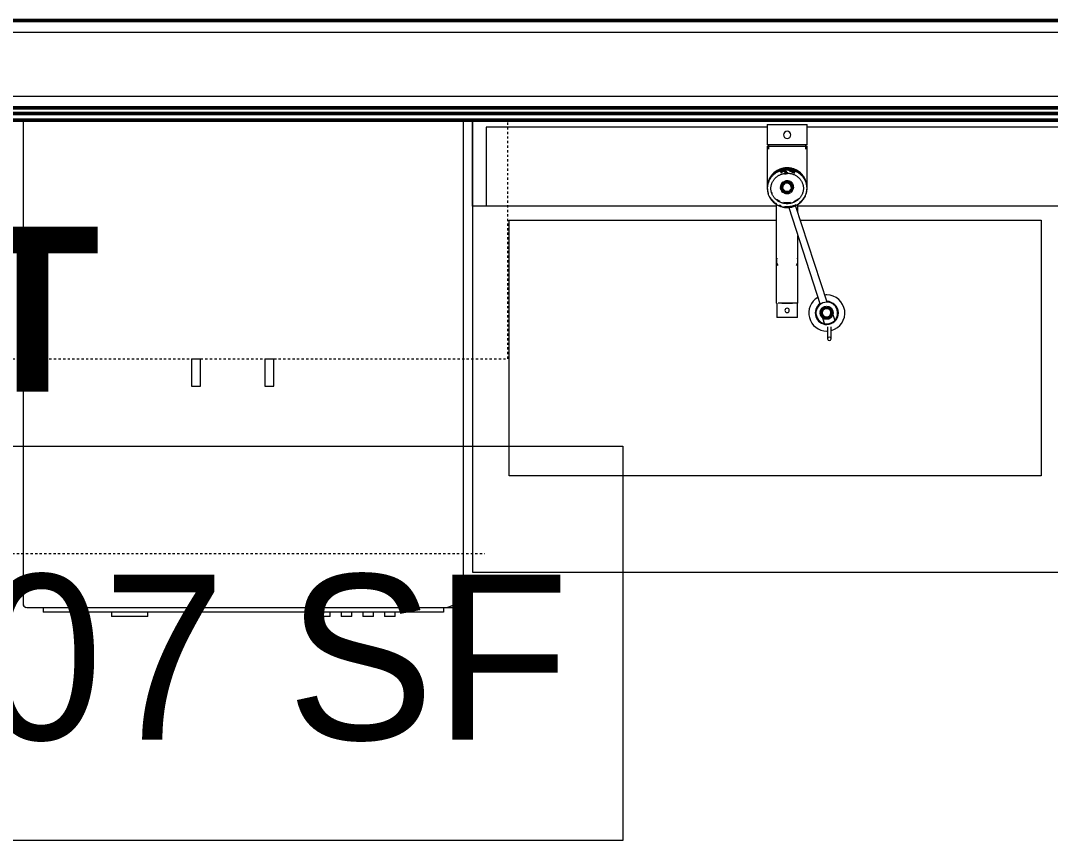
# Model space of a CAD drawing. Header units: inches. Extents: x -4217 to -1814, y 9706 to 12425.
# Drawn here: x -2615.8 to -2559.6, y 11407.3 to 11452 of the extents above; entities that cross this region are included whole.
import ezdxf

# ---------------------------------------------------------------- set-up
doc = ezdxf.new("R2010")
doc.units = ezdxf.units.IN
doc.header["$MEASUREMENT"] = 0
doc.linetypes.add('Dash', pattern=[0.25, 0.125, -0.125])
for name, color, linetype, lineweight in [('A-AREA-IDEN', 2, 'Continuous', 9), ('A-GENM-2', 7, 'Continuous', 9), ('A-GENM-3', 250, 'Continuous', 50), ('A-WALL-3', 250, 'Continuous', 50), ('A-WALL-4', 10, 'Continuous', 13), ('P-SANR-FIXT-2', 7, 'Continuous', 9), ('Q-CASE-3', 7, 'Continuous', 9), ('Q-CASE-4', 7, 'Dash', 9), ('Q-CASE-HDLN-1', 7, 'Dash', 9), ('Q-SPCQ-1', 7, 'Continuous', 9)]:
    doc.layers.add(name, color=color, linetype=linetype, lineweight=lineweight)
doc.styles.add('Century Gothic', font='ufonts.com_century-gothic.ttf', dxfattribs={"height": 9})
doc.styles.add('Century Gothic_B', font='GOTHICB.TTF', dxfattribs={"height": 9})

msp = doc.modelspace()

# ---------------------------------------------------------------- linework, layer by layer
at = {"layer": 'A-AREA-IDEN', "flags": 128}
msp.add_lwpolyline([(-2658.44369, 11428.77733), (-2582.93818, 11428.77733), (-2582.93818, 11407.28127), (-2658.44369, 11407.28127)], close=True, dxfattribs=at)
at = {"layer": 'A-GENM-2'}
for p, q in [((-2575.05641, 11446.31658), (-2575.05641, 11445.21364)), ((-2575.05641, 11446.31658), (-2572.89106, 11446.31658)), ((-2572.89106, 11445.21364), (-2572.89106, 11446.31658)), ((-2572.89106, 11445.21364), (-2575.05641, 11445.21364)), ((-2575.05641, 11445.13548), (-2575.05641, 11442.8717)), ((-2575.05641, 11445.13548), (-2572.89106, 11445.13548)), ((-2574.99736, 11445.21364), (-2574.99736, 11444.97314)), ((-2572.95011, 11444.97314), (-2572.95011, 11445.21364)), ((-2572.89106, 11442.8717), (-2572.89106, 11445.13548)), ((-2573.97374, 11443.7039), (-2573.9381, 11443.70323)), ((-2574.56429, 11441.97184), (-2574.56429, 11436.57249)), ((-2573.88929, 11441.78932), (-2572.17226, 11436.50484)), ((-2571.7985, 11436.62858), (-2573.51169, 11441.90123)), ((-2573.38319, 11441.50573), (-2573.38319, 11441.97184)), ((-2573.38319, 11436.57249), (-2573.38319, 11440.23993)), ((-2574.56429, 11438.8969), (-2574.56429, 11437.97977)), ((-2573.38319, 11437.97977), (-2573.38319, 11438.8969)), ((-2574.54417, 11436.57249), (-2574.56429, 11436.57249)), ((-2574.5446, 11436.57249), (-2574.5446, 11435.78509)), ((-2574.39132, 11436.57249), (-2574.47055, 11436.57249)), ((-2574.26901, 11436.57249), (-2574.37869, 11436.57249)), ((-2574.12658, 11436.57249), (-2574.25971, 11436.57249)), ((-2574.25917, 11436.57249), (-2574.12682, 11436.57249)), ((-2573.82587, 11436.57249), (-2574.1216, 11436.57249)), ((-2574.12149, 11436.57249), (-2573.82599, 11436.57249)), ((-2573.68776, 11436.57249), (-2573.82089, 11436.57249)), ((-2573.82065, 11436.57249), (-2573.6883, 11436.57249)), ((-2573.56878, 11436.57249), (-2573.67846, 11436.57249)), ((-2573.47692, 11436.57249), (-2573.55615, 11436.57249)), ((-2573.38319, 11436.57249), (-2573.4623, 11436.57249)), ((-2573.40287, 11435.78509), (-2573.40287, 11436.57249)), ((-2571.56574, 11436.04096), (-2571.51383, 11436.05735)), ((-2571.51383, 11436.05735), (-2571.38155, 11435.6382)), ((-2573.40287, 11435.78509), (-2574.5446, 11435.78509)), ((-2571.93059, 11435.46109), (-2572.06398, 11435.88372)), ((-2571.77263, 11435.29311), (-2571.77263, 11434.62797)), ((-2571.57578, 11434.62797), (-2571.57578, 11435.29311))]:
    msp.add_line(p, q, dxfattribs=at)
at = {"layer": 'A-GENM-2', "flags": 128}
for points in [[(-2573.97374, 11443.90075), (-2574.01682, 11443.89994), (-2574.05983, 11443.8975), (-2574.10271, 11443.89343), (-2574.14539, 11443.88774), (-2574.1878, 11443.88044), (-2574.22988, 11443.87155), (-2574.27156, 11443.86106), (-2574.31278, 11443.84901), (-2574.35346, 11443.8354), (-2574.39356, 11443.82026), (-2574.43299, 11443.80361), (-2574.47171, 11443.78547), (-2574.50965, 11443.76587), (-2574.54675, 11443.74485), (-2574.58295, 11443.72242), (-2574.61819, 11443.69863), (-2574.65241, 11443.67352), (-2574.68557, 11443.64711), (-2574.7176, 11443.61946), (-2574.74845, 11443.5906), (-2574.77808, 11443.56057), (-2574.80644, 11443.52943), (-2574.83347, 11443.49723), (-2574.85913, 11443.464), (-2574.88338, 11443.42982), (-2574.90618, 11443.39472), (-2574.92749, 11443.35876), (-2574.94727, 11443.32201), (-2574.9655, 11443.28452), (-2574.98213, 11443.24635), (-2574.99714, 11443.20756), (-2575.0105, 11443.16823), (-2575.0222, 11443.1284), (-2575.0322, 11443.08815), (-2575.04049, 11443.04754), (-2575.04707, 11443.00664), (-2575.05191, 11442.96552), (-2575.055, 11442.92424), (-2575.05635, 11442.88287), (-2575.05641, 11442.8717)], [(-2573.97374, 11443.85937), (-2574.01682, 11443.85856), (-2574.05983, 11443.85611), (-2574.10271, 11443.85204), (-2574.14539, 11443.84636), (-2574.1878, 11443.83906), (-2574.22988, 11443.83016), (-2574.27156, 11443.81968), (-2574.31278, 11443.80763), (-2574.35346, 11443.79402), (-2574.39356, 11443.77888), (-2574.43299, 11443.76222), (-2574.47171, 11443.74409), (-2574.50965, 11443.72449), (-2574.54675, 11443.70346), (-2574.58295, 11443.68104), (-2574.61819, 11443.65725), (-2574.65241, 11443.63214), (-2574.68557, 11443.60573), (-2574.7176, 11443.57808), (-2574.74845, 11443.54922), (-2574.77808, 11443.51919), (-2574.80644, 11443.48805), (-2574.83347, 11443.45585), (-2574.85913, 11443.42262), (-2574.88338, 11443.38843), (-2574.90618, 11443.35333), (-2574.92749, 11443.31738), (-2574.94727, 11443.28063), (-2574.9655, 11443.24314), (-2574.98213, 11443.20497), (-2574.99714, 11443.16618), (-2575.0105, 11443.12684), (-2575.0222, 11443.08702), (-2575.0322, 11443.04677), (-2575.04049, 11443.00616), (-2575.04707, 11442.96526), (-2575.05191, 11442.92413), (-2575.055, 11442.88285), (-2575.05635, 11442.84149), (-2575.05641, 11442.83032)], [(-2573.97374, 11443.95438), (-2574.01703, 11443.95351), (-2574.06026, 11443.95091), (-2574.10335, 11443.94659), (-2574.14623, 11443.94055), (-2574.18883, 11443.9328), (-2574.23109, 11443.92334), (-2574.27294, 11443.91221), (-2574.31431, 11443.89941), (-2574.35514, 11443.88497), (-2574.39535, 11443.86891), (-2574.43489, 11443.85125), (-2574.47369, 11443.83203), (-2574.5117, 11443.81127), (-2574.54884, 11443.789), (-2574.58506, 11443.76527), (-2574.62031, 11443.74011), (-2574.65452, 11443.71356), (-2574.68764, 11443.68566), (-2574.71962, 11443.65646), (-2574.7504, 11443.62601), (-2574.77994, 11443.59435), (-2574.8082, 11443.56153), (-2574.83512, 11443.52761), (-2574.86066, 11443.49264), (-2574.88478, 11443.45667), (-2574.90744, 11443.41977), (-2574.92861, 11443.382), (-2574.94825, 11443.3434), (-2574.96634, 11443.30406), (-2574.98283, 11443.26402), (-2574.99772, 11443.22335), (-2575.01096, 11443.18212)], [(-2573.97374, 11443.95438), (-2574.01703, 11443.95351), (-2574.06026, 11443.95091), (-2574.10335, 11443.94659), (-2574.14623, 11443.94055), (-2574.18883, 11443.9328), (-2574.23109, 11443.92334), (-2574.27294, 11443.91221), (-2574.31431, 11443.89941), (-2574.35514, 11443.88497), (-2574.39535, 11443.86891), (-2574.43489, 11443.85125), (-2574.47369, 11443.83203), (-2574.5117, 11443.81127), (-2574.54884, 11443.789), (-2574.58506, 11443.76527)], [(-2573.97374, 11443.95438), (-2574.01703, 11443.95351), (-2574.06026, 11443.95091), (-2574.10335, 11443.94659), (-2574.14623, 11443.94055), (-2574.18883, 11443.9328), (-2574.23109, 11443.92334), (-2574.27294, 11443.91221), (-2574.31431, 11443.89941), (-2574.35514, 11443.88497), (-2574.39535, 11443.86891), (-2574.43489, 11443.85125), (-2574.47369, 11443.83203), (-2574.5117, 11443.81127), (-2574.54884, 11443.789), (-2574.58506, 11443.76527)], [(-2573.97374, 11443.95438), (-2574.01703, 11443.95351), (-2574.06026, 11443.95091), (-2574.10335, 11443.94659), (-2574.14623, 11443.94055), (-2574.18883, 11443.9328), (-2574.23109, 11443.92334), (-2574.27294, 11443.91221), (-2574.31431, 11443.89941), (-2574.35514, 11443.88497), (-2574.39535, 11443.86891), (-2574.43489, 11443.85125), (-2574.47369, 11443.83203), (-2574.5117, 11443.81127), (-2574.54884, 11443.789), (-2574.58506, 11443.76527)], [(-2573.97374, 11443.95438), (-2574.01703, 11443.95351), (-2574.06026, 11443.95091), (-2574.10335, 11443.94659), (-2574.14623, 11443.94055), (-2574.18883, 11443.9328), (-2574.23109, 11443.92334), (-2574.27294, 11443.91221), (-2574.31431, 11443.89941), (-2574.35514, 11443.88497), (-2574.39535, 11443.86891), (-2574.43489, 11443.85125), (-2574.47369, 11443.83203), (-2574.5117, 11443.81127), (-2574.54884, 11443.789), (-2574.58506, 11443.76527)], [(-2573.97374, 11443.95438), (-2574.01703, 11443.95351), (-2574.06026, 11443.95091), (-2574.10335, 11443.94659), (-2574.14623, 11443.94055), (-2574.18883, 11443.9328), (-2574.23109, 11443.92334), (-2574.27294, 11443.91221), (-2574.31431, 11443.89941), (-2574.35514, 11443.88497), (-2574.39535, 11443.86891), (-2574.43489, 11443.85125), (-2574.47369, 11443.83203), (-2574.5117, 11443.81127), (-2574.54884, 11443.789), (-2574.58506, 11443.76527)], [(-2572.9424, 11443.20116), (-2572.9564, 11443.24214), (-2572.97203, 11443.28252), (-2572.98926, 11443.32225), (-2573.00807, 11443.36126), (-2573.02842, 11443.39949), (-2573.05028, 11443.43687), (-2573.07362, 11443.47334), (-2573.0984, 11443.50886), (-2573.12458, 11443.54335), (-2573.15211, 11443.57677), (-2573.18097, 11443.60906), (-2573.21109, 11443.64018), (-2573.24243, 11443.67006), (-2573.27494, 11443.69866), (-2573.30857, 11443.72595), (-2573.34326, 11443.75186), (-2573.37896, 11443.77637), (-2573.41562, 11443.79943), (-2573.45316, 11443.82101), (-2573.49154, 11443.84107), (-2573.53069, 11443.85958), (-2573.57055, 11443.8765), (-2573.61105, 11443.89182), (-2573.65214, 11443.90551), (-2573.69374, 11443.91754), (-2573.73578, 11443.9279), (-2573.77821, 11443.93657), (-2573.82095, 11443.94354), (-2573.86393, 11443.94879), (-2573.90709, 11443.95232), (-2573.95036, 11443.95412), (-2573.97374, 11443.95438)], [(-2573.34326, 11443.75186), (-2573.37896, 11443.77637), (-2573.41562, 11443.79943), (-2573.45316, 11443.82101), (-2573.49154, 11443.84107), (-2573.53069, 11443.85958), (-2573.57055, 11443.8765), (-2573.61105, 11443.89182), (-2573.65214, 11443.90551), (-2573.69374, 11443.91754), (-2573.73578, 11443.9279), (-2573.77821, 11443.93657), (-2573.82095, 11443.94354), (-2573.86393, 11443.94879), (-2573.90709, 11443.95232), (-2573.95036, 11443.95412), (-2573.97374, 11443.95438)], [(-2573.34326, 11443.75186), (-2573.37896, 11443.77637), (-2573.41562, 11443.79943), (-2573.45316, 11443.82101), (-2573.49154, 11443.84107), (-2573.53069, 11443.85958), (-2573.57055, 11443.8765), (-2573.61105, 11443.89182), (-2573.65214, 11443.90551), (-2573.69374, 11443.91754), (-2573.73578, 11443.9279), (-2573.77821, 11443.93657), (-2573.82095, 11443.94354), (-2573.86393, 11443.94879), (-2573.90709, 11443.95232), (-2573.95036, 11443.95412), (-2573.97374, 11443.95438)], [(-2573.34326, 11443.75186), (-2573.37896, 11443.77637), (-2573.41562, 11443.79943), (-2573.45316, 11443.82101), (-2573.49154, 11443.84107), (-2573.53069, 11443.85958), (-2573.57055, 11443.8765), (-2573.61105, 11443.89182), (-2573.65214, 11443.90551), (-2573.69374, 11443.91754), (-2573.73578, 11443.9279), (-2573.77821, 11443.93657), (-2573.82095, 11443.94354), (-2573.86393, 11443.94879), (-2573.90709, 11443.95232), (-2573.95036, 11443.95412), (-2573.97374, 11443.95438)], [(-2573.34326, 11443.75186), (-2573.37896, 11443.77637), (-2573.41562, 11443.79943), (-2573.45316, 11443.82101), (-2573.49154, 11443.84107), (-2573.53069, 11443.85958), (-2573.57055, 11443.8765), (-2573.61105, 11443.89182), (-2573.65214, 11443.90551), (-2573.69374, 11443.91754), (-2573.73578, 11443.9279), (-2573.77821, 11443.93657), (-2573.82095, 11443.94354), (-2573.86393, 11443.94879), (-2573.90709, 11443.95232), (-2573.95036, 11443.95412), (-2573.97374, 11443.95438)], [(-2573.34326, 11443.75186), (-2573.37896, 11443.77637), (-2573.41562, 11443.79943), (-2573.45316, 11443.82101), (-2573.49154, 11443.84107), (-2573.53069, 11443.85958), (-2573.57055, 11443.8765), (-2573.61105, 11443.89182), (-2573.65214, 11443.90551), (-2573.69374, 11443.91754), (-2573.73578, 11443.9279), (-2573.77821, 11443.93657), (-2573.82095, 11443.94354), (-2573.86393, 11443.94879), (-2573.90709, 11443.95232), (-2573.95036, 11443.95412), (-2573.97374, 11443.95438)], [(-2572.89106, 11442.8717), (-2572.89193, 11442.91308), (-2572.89456, 11442.95439), (-2572.89893, 11442.99556), (-2572.90503, 11443.03653), (-2572.91287, 11443.07722), (-2572.92241, 11443.11757), (-2572.93365, 11443.15752), (-2572.94656, 11443.197), (-2572.96113, 11443.23594), (-2572.97733, 11443.27428), (-2572.99513, 11443.31196), (-2573.01449, 11443.34892), (-2573.03539, 11443.38509), (-2573.05779, 11443.42043), (-2573.08166, 11443.45487), (-2573.10694, 11443.48836), (-2573.13361, 11443.52085), (-2573.16161, 11443.55228), (-2573.1909, 11443.58261), (-2573.22143, 11443.61179), (-2573.25315, 11443.63977), (-2573.28601, 11443.66652), (-2573.31995, 11443.69199), (-2573.35492, 11443.71613), (-2573.39086, 11443.73893), (-2573.42772, 11443.76034), (-2573.46544, 11443.78032), (-2573.50396, 11443.79886), (-2573.5432, 11443.81591), (-2573.58313, 11443.83146), (-2573.62366, 11443.84549), (-2573.66474, 11443.85796), (-2573.7063, 11443.86887), (-2573.74828, 11443.8782), (-2573.7906, 11443.88593), (-2573.83322, 11443.89205), (-2573.87605, 11443.89656), (-2573.91904, 11443.89944), (-2573.96211, 11443.90069), (-2573.97374, 11443.90075)], [(-2572.89106, 11442.83032), (-2572.89193, 11442.87169), (-2572.89456, 11442.913), (-2572.89893, 11442.95418), (-2572.90503, 11442.99514), (-2572.91287, 11443.03584), (-2572.92241, 11443.07619), (-2572.93365, 11443.11614), (-2572.94656, 11443.15562), (-2572.96113, 11443.19456), (-2572.97733, 11443.2329), (-2572.99513, 11443.27058), (-2573.01449, 11443.30754), (-2573.03539, 11443.34371), (-2573.05779, 11443.37905), (-2573.08166, 11443.41349), (-2573.10694, 11443.44698), (-2573.13361, 11443.47946), (-2573.16161, 11443.5109), (-2573.1909, 11443.54123), (-2573.22143, 11443.5704), (-2573.25315, 11443.59839), (-2573.28601, 11443.62514), (-2573.31995, 11443.6506), (-2573.35492, 11443.67475), (-2573.39086, 11443.69755), (-2573.42772, 11443.71895), (-2573.46544, 11443.73894), (-2573.50396, 11443.75747), (-2573.5432, 11443.77453), (-2573.58313, 11443.79008), (-2573.62366, 11443.8041), (-2573.66474, 11443.81658), (-2573.7063, 11443.82749), (-2573.74828, 11443.83682), (-2573.7906, 11443.84455), (-2573.83322, 11443.85067), (-2573.87605, 11443.85517), (-2573.91904, 11443.85806), (-2573.96211, 11443.85931), (-2573.97374, 11443.85937)], [(-2574.62031, 11443.74011), (-2574.65452, 11443.71356), (-2574.68764, 11443.68566), (-2574.71962, 11443.65646), (-2574.7504, 11443.62601), (-2574.77994, 11443.59435), (-2574.8082, 11443.56153), (-2574.83512, 11443.52761), (-2574.86066, 11443.49264), (-2574.88478, 11443.45667), (-2574.90744, 11443.41977), (-2574.92861, 11443.382), (-2574.94825, 11443.3434), (-2574.96634, 11443.30406), (-2574.98283, 11443.26402)], [(-2574.62031, 11443.74011), (-2574.65452, 11443.71356), (-2574.68764, 11443.68566), (-2574.71962, 11443.65646), (-2574.7504, 11443.62601), (-2574.77994, 11443.59435), (-2574.8082, 11443.56153), (-2574.83512, 11443.52761), (-2574.86066, 11443.49264), (-2574.88478, 11443.45667), (-2574.90744, 11443.41977), (-2574.92861, 11443.382), (-2574.94825, 11443.3434), (-2574.96634, 11443.30406), (-2574.98283, 11443.26402)], [(-2574.62031, 11443.74011), (-2574.65452, 11443.71356), (-2574.68764, 11443.68566), (-2574.71962, 11443.65646), (-2574.7504, 11443.62601), (-2574.77994, 11443.59435), (-2574.8082, 11443.56153), (-2574.83512, 11443.52761), (-2574.86066, 11443.49264), (-2574.88478, 11443.45667), (-2574.90744, 11443.41977), (-2574.92861, 11443.382), (-2574.94825, 11443.3434), (-2574.96634, 11443.30406), (-2574.98283, 11443.26402)], [(-2574.62031, 11443.74011), (-2574.65452, 11443.71356), (-2574.68764, 11443.68566), (-2574.71962, 11443.65646), (-2574.7504, 11443.62601), (-2574.77994, 11443.59435), (-2574.8082, 11443.56153), (-2574.83512, 11443.52761), (-2574.86066, 11443.49264), (-2574.88478, 11443.45667), (-2574.90744, 11443.41977), (-2574.92861, 11443.382), (-2574.94825, 11443.3434), (-2574.96634, 11443.30406), (-2574.98283, 11443.26402)], [(-2574.62031, 11443.74011), (-2574.65452, 11443.71356), (-2574.68764, 11443.68566), (-2574.71962, 11443.65646), (-2574.7504, 11443.62601), (-2574.77994, 11443.59435), (-2574.8082, 11443.56153), (-2574.83512, 11443.52761), (-2574.86066, 11443.49264), (-2574.88478, 11443.45667), (-2574.90744, 11443.41977), (-2574.92861, 11443.382), (-2574.94825, 11443.3434), (-2574.96634, 11443.30406), (-2574.98283, 11443.26402)], [(-2574.85956, 11442.83032), (-2574.85886, 11442.86337), (-2574.85677, 11442.89637), (-2574.85328, 11442.92927), (-2574.84839, 11442.96202), (-2574.84213, 11442.99457), (-2574.83449, 11443.02687), (-2574.82549, 11443.05886), (-2574.81514, 11443.09051), (-2574.80345, 11443.12175), (-2574.79044, 11443.15254), (-2574.77613, 11443.18284), (-2574.76054, 11443.21259), (-2574.7437, 11443.24175), (-2574.72562, 11443.27026), (-2574.70633, 11443.29809), (-2574.68587, 11443.32519), (-2574.66426, 11443.35152), (-2574.64154, 11443.37702), (-2574.61774, 11443.40167), (-2574.5929, 11443.42541), (-2574.56705, 11443.44822), (-2574.54024, 11443.47004), (-2574.51251, 11443.49085), (-2574.4839, 11443.51061), (-2574.45445, 11443.52928), (-2574.42422, 11443.54684), (-2574.39325, 11443.56324), (-2574.3616, 11443.57848), (-2574.32931, 11443.59251), (-2574.29643, 11443.60532), (-2574.26302, 11443.61688), (-2574.22914, 11443.62717), (-2574.19483, 11443.63617), (-2574.16016, 11443.64388), (-2574.12519, 11443.65026), (-2574.08996, 11443.65532), (-2574.05454, 11443.65905), (-2574.01899, 11443.66143), (-2573.98336, 11443.66247), (-2573.97374, 11443.66252)], [(-2574.05454, 11443.70043), (-2574.01899, 11443.70282), (-2573.98336, 11443.70385), (-2573.97374, 11443.7039)], [(-2573.97374, 11443.66252), (-2573.9381, 11443.66185), (-2573.90252, 11443.65983), (-2573.86706, 11443.65646), (-2573.83177, 11443.65176), (-2573.79672, 11443.64573), (-2573.76197, 11443.63838), (-2573.72756, 11443.62973), (-2573.69355, 11443.61978), (-2573.66001, 11443.60856), (-2573.62699, 11443.59609), (-2573.59453, 11443.58239), (-2573.5627, 11443.56747), (-2573.53154, 11443.55138), (-2573.50111, 11443.53413), (-2573.47144, 11443.51576), (-2573.4426, 11443.49629), (-2573.41463, 11443.47576), (-2573.38757, 11443.45421), (-2573.36145, 11443.43166), (-2573.33634, 11443.40817), (-2573.31225, 11443.38376), (-2573.28923, 11443.35848), (-2573.26732, 11443.33238), (-2573.24655, 11443.30548), (-2573.22694, 11443.27784), (-2573.20854, 11443.24951), (-2573.19135, 11443.22052), (-2573.17542, 11443.19092), (-2573.16077, 11443.16077), (-2573.14741, 11443.13011), (-2573.13536, 11443.09898), (-2573.12464, 11443.06744), (-2573.11528, 11443.03554), (-2573.10727, 11443.00332), (-2573.10063, 11442.97083), (-2573.09538, 11442.93813), (-2573.09151, 11442.90526), (-2573.08904, 11442.87228), (-2573.08796, 11442.83924), (-2573.08791, 11442.83032)], [(-2572.97203, 11443.28252), (-2572.98926, 11443.32225), (-2573.00807, 11443.36126), (-2573.02842, 11443.39949), (-2573.05028, 11443.43687), (-2573.07362, 11443.47334), (-2573.0984, 11443.50886), (-2573.12458, 11443.54335), (-2573.15211, 11443.57677), (-2573.18097, 11443.60906), (-2573.21109, 11443.64018), (-2573.24243, 11443.67006), (-2573.27494, 11443.69866), (-2573.30857, 11443.72595)], [(-2572.97203, 11443.28252), (-2572.98926, 11443.32225), (-2573.00807, 11443.36126), (-2573.02842, 11443.39949), (-2573.05028, 11443.43687), (-2573.07362, 11443.47334), (-2573.0984, 11443.50886), (-2573.12458, 11443.54335), (-2573.15211, 11443.57677), (-2573.18097, 11443.60906), (-2573.21109, 11443.64018), (-2573.24243, 11443.67006), (-2573.27494, 11443.69866), (-2573.30857, 11443.72595)], [(-2572.97203, 11443.28252), (-2572.98926, 11443.32225), (-2573.00807, 11443.36126), (-2573.02842, 11443.39949), (-2573.05028, 11443.43687), (-2573.07362, 11443.47334), (-2573.0984, 11443.50886), (-2573.12458, 11443.54335), (-2573.15211, 11443.57677), (-2573.18097, 11443.60906), (-2573.21109, 11443.64018), (-2573.24243, 11443.67006), (-2573.27494, 11443.69866), (-2573.30857, 11443.72595)], [(-2572.97203, 11443.28252), (-2572.98926, 11443.32225), (-2573.00807, 11443.36126), (-2573.02842, 11443.39949), (-2573.05028, 11443.43687), (-2573.07362, 11443.47334), (-2573.0984, 11443.50886), (-2573.12458, 11443.54335), (-2573.15211, 11443.57677), (-2573.18097, 11443.60906), (-2573.21109, 11443.64018), (-2573.24243, 11443.67006), (-2573.27494, 11443.69866), (-2573.30857, 11443.72595)], [(-2572.97203, 11443.28252), (-2572.98926, 11443.32225), (-2573.00807, 11443.36126), (-2573.02842, 11443.39949), (-2573.05028, 11443.43687), (-2573.07362, 11443.47334), (-2573.0984, 11443.50886), (-2573.12458, 11443.54335), (-2573.15211, 11443.57677), (-2573.18097, 11443.60906), (-2573.21109, 11443.64018), (-2573.24243, 11443.67006), (-2573.27494, 11443.69866), (-2573.30857, 11443.72595)], [(-2575.05641, 11442.8717), (-2575.05554, 11442.83032), (-2575.05291, 11442.78901), (-2575.04855, 11442.74784), (-2575.04244, 11442.70687), (-2575.03461, 11442.66618), (-2575.02506, 11442.62583), (-2575.01382, 11442.58588), (-2575.00091, 11442.5464)], [(-2575.05641, 11442.83032), (-2575.05554, 11442.78894), (-2575.05291, 11442.74763), (-2575.04855, 11442.70646), (-2575.04244, 11442.66549), (-2575.03461, 11442.6248), (-2575.02506, 11442.58444), (-2575.01382, 11442.54449), (-2575.00091, 11442.50502), (-2574.98634, 11442.46608), (-2574.97014, 11442.42774), (-2574.95235, 11442.39006), (-2574.93298, 11442.3531), (-2574.91208, 11442.31692), (-2574.88968, 11442.28159), (-2574.86582, 11442.24715), (-2574.84053, 11442.21366), (-2574.81386, 11442.18117), (-2574.78586, 11442.14974), (-2574.75657, 11442.11941), (-2574.72604, 11442.09023), (-2574.69432, 11442.06225), (-2574.66147, 11442.0355), (-2574.62753, 11442.01003), (-2574.59255, 11441.98588), (-2574.55661, 11441.96309), (-2574.51975, 11441.94168), (-2574.48203, 11441.92169), (-2574.44352, 11441.90316), (-2574.40427, 11441.88611), (-2574.36435, 11441.87055), (-2574.32381, 11441.85653), (-2574.28274, 11441.84405), (-2574.24118, 11441.83314), (-2574.1992, 11441.82382), (-2574.15687, 11441.81609), (-2574.11426, 11441.80997), (-2574.07142, 11441.80546), (-2574.02844, 11441.80258), (-2573.98537, 11441.80132), (-2573.97374, 11441.80126)], [(-2575.02254, 11443.14039), (-2575.03245, 11443.09824), (-2575.04066, 11443.05572), (-2575.04717, 11443.01291), (-2575.05195, 11442.96987), (-2575.05502, 11442.92667), (-2575.05635, 11442.88339), (-2575.05595, 11442.84009), (-2575.05382, 11442.79683), (-2575.04996, 11442.7537), (-2575.04439, 11442.71076), (-2575.03709, 11442.66807), (-2575.0281, 11442.62571), (-2575.01742, 11442.58375), (-2575.00507, 11442.54224)], [(-2575.02254, 11443.14039), (-2575.03245, 11443.09824), (-2575.04066, 11443.05572), (-2575.04717, 11443.01291), (-2575.05195, 11442.96987), (-2575.05502, 11442.92667), (-2575.05635, 11442.88339), (-2575.05595, 11442.84009), (-2575.05382, 11442.79683), (-2575.04996, 11442.7537), (-2575.04439, 11442.71076), (-2575.03709, 11442.66807), (-2575.0281, 11442.62571), (-2575.01742, 11442.58375), (-2575.00507, 11442.54224)], [(-2575.02254, 11443.14039), (-2575.03245, 11443.09824), (-2575.04066, 11443.05572), (-2575.04717, 11443.01291), (-2575.05195, 11442.96987), (-2575.05502, 11442.92667), (-2575.05635, 11442.88339), (-2575.05595, 11442.84009), (-2575.05382, 11442.79683), (-2575.04996, 11442.7537), (-2575.04439, 11442.71076), (-2575.03709, 11442.66807), (-2575.0281, 11442.62571), (-2575.01742, 11442.58375), (-2575.00507, 11442.54224)], [(-2575.02254, 11443.14039), (-2575.03245, 11443.09824), (-2575.04066, 11443.05572), (-2575.04717, 11443.01291), (-2575.05195, 11442.96987), (-2575.05502, 11442.92667), (-2575.05635, 11442.88339), (-2575.05595, 11442.84009), (-2575.05382, 11442.79683), (-2575.04996, 11442.7537), (-2575.04439, 11442.71076), (-2575.03709, 11442.66807), (-2575.0281, 11442.62571), (-2575.01742, 11442.58375), (-2575.00507, 11442.54224)], [(-2575.02254, 11443.14039), (-2575.03245, 11443.09824), (-2575.04066, 11443.05572), (-2575.04717, 11443.01291), (-2575.05195, 11442.96987), (-2575.05502, 11442.92667), (-2575.05635, 11442.88339), (-2575.05595, 11442.84009), (-2575.05382, 11442.79683), (-2575.04996, 11442.7537), (-2575.04439, 11442.71076), (-2575.03709, 11442.66807), (-2575.0281, 11442.62571), (-2575.01742, 11442.58375), (-2575.00507, 11442.54224)], [(-2575.02254, 11443.14039), (-2575.03245, 11443.09824), (-2575.04066, 11443.05572), (-2575.04717, 11443.01291), (-2575.05195, 11442.96987), (-2575.05502, 11442.92667), (-2575.05635, 11442.88339), (-2575.05595, 11442.84009), (-2575.05382, 11442.79683), (-2575.04996, 11442.7537), (-2575.04439, 11442.71076), (-2575.03709, 11442.66807), (-2575.0281, 11442.62571), (-2575.01742, 11442.58375), (-2575.00507, 11442.54224)], [(-2573.97374, 11441.99811), (-2574.00937, 11441.99879), (-2574.04495, 11442.00081), (-2574.08041, 11442.00417), (-2574.1157, 11442.00887), (-2574.15075, 11442.0149), (-2574.18551, 11442.02225), (-2574.21992, 11442.03091), (-2574.25392, 11442.04085), (-2574.28746, 11442.05207), (-2574.32049, 11442.06454), (-2574.35294, 11442.07825), (-2574.38478, 11442.09316), (-2574.41593, 11442.10926), (-2574.44637, 11442.1265), (-2574.47603, 11442.14488), (-2574.50487, 11442.16435), (-2574.53284, 11442.18487), (-2574.55991, 11442.20643), (-2574.58602, 11442.22897), (-2574.61114, 11442.25247), (-2574.63522, 11442.27687), (-2574.65824, 11442.30215), (-2574.68015, 11442.32826), (-2574.70093, 11442.35515), (-2574.72053, 11442.38279), (-2574.73894, 11442.41113), (-2574.75612, 11442.44012), (-2574.77205, 11442.46971), (-2574.78671, 11442.49986), (-2574.80007, 11442.53053), (-2574.81211, 11442.56165), (-2574.82283, 11442.59319), (-2574.8322, 11442.6251), (-2574.8402, 11442.65732), (-2574.84684, 11442.6898), (-2574.8521, 11442.7225), (-2574.85596, 11442.75537), (-2574.85844, 11442.78835), (-2574.85951, 11442.82139), (-2574.85956, 11442.83032)], [(-2573.08791, 11442.83032), (-2573.08861, 11442.79726), (-2573.09071, 11442.76426), (-2573.0942, 11442.73136), (-2573.09908, 11442.69861), (-2573.10534, 11442.66606), (-2573.11298, 11442.63377), (-2573.12198, 11442.60177), (-2573.13234, 11442.57013), (-2573.14402, 11442.53888), (-2573.15703, 11442.50809), (-2573.17134, 11442.4778), (-2573.18693, 11442.44805), (-2573.20378, 11442.41889), (-2573.22185, 11442.39037), (-2573.24114, 11442.36254), (-2573.2616, 11442.33544), (-2573.28321, 11442.30912), (-2573.30593, 11442.28361), (-2573.32973, 11442.25897), (-2573.35457, 11442.23522), (-2573.38042, 11442.21242), (-2573.40723, 11442.19059), (-2573.43497, 11442.16978), (-2573.46358, 11442.15003), (-2573.49302, 11442.13135), (-2573.52325, 11442.1138), (-2573.55422, 11442.09739), (-2573.58588, 11442.08216), (-2573.61817, 11442.06812), (-2573.65104, 11442.05532), (-2573.68445, 11442.04376), (-2573.71834, 11442.03347), (-2573.75264, 11442.02446), (-2573.78731, 11442.01676), (-2573.82229, 11442.01037), (-2573.85752, 11442.00531), (-2573.89293, 11442.00158), (-2573.92849, 11441.9992), (-2573.96412, 11441.99816), (-2573.97374, 11441.99811)], [(-2573.97374, 11441.80126), (-2573.93066, 11441.80208), (-2573.88764, 11441.80452), (-2573.84476, 11441.80859), (-2573.80208, 11441.81428), (-2573.75967, 11441.82157), (-2573.71759, 11441.83047), (-2573.67591, 11441.84095), (-2573.63469, 11441.85301), (-2573.59401, 11441.86662), (-2573.55392, 11441.88176), (-2573.51448, 11441.89841), (-2573.47576, 11441.91655), (-2573.43782, 11441.93614), (-2573.40073, 11441.95717), (-2573.36453, 11441.97959), (-2573.32929, 11442.00338), (-2573.29506, 11442.0285), (-2573.26191, 11442.0549), (-2573.22988, 11442.08256), (-2573.19902, 11442.11142), (-2573.16939, 11442.14144), (-2573.14104, 11442.17258), (-2573.11401, 11442.20479), (-2573.08834, 11442.23801), (-2573.06409, 11442.2722), (-2573.04129, 11442.3073), (-2573.01998, 11442.34326), (-2573.0002, 11442.38001), (-2572.98198, 11442.4175), (-2572.96535, 11442.45567), (-2572.95033, 11442.49445), (-2572.93697, 11442.53379), (-2572.92528, 11442.57362), (-2572.91527, 11442.61387), (-2572.90698, 11442.65448), (-2572.90041, 11442.69538), (-2572.89557, 11442.7365), (-2572.89247, 11442.77778), (-2572.89112, 11442.81915), (-2572.89106, 11442.83032)], [(-2572.93697, 11442.57517), (-2572.92528, 11442.615), (-2572.91527, 11442.65525), (-2572.90698, 11442.69586), (-2572.90041, 11442.73676), (-2572.89557, 11442.77788), (-2572.89247, 11442.81916), (-2572.89112, 11442.86053), (-2572.89106, 11442.8717)], [(-2572.93651, 11442.56128), (-2572.92493, 11442.60301), (-2572.91503, 11442.64516), (-2572.90681, 11442.68768), (-2572.90031, 11442.73049), (-2572.89552, 11442.77353), (-2572.89246, 11442.81673), (-2572.89112, 11442.86001), (-2572.89152, 11442.90331), (-2572.89365, 11442.94656), (-2572.89751, 11442.9897), (-2572.90309, 11443.03264), (-2572.91038, 11443.07533), (-2572.91937, 11443.11769), (-2572.93005, 11443.15965)], [(-2572.93651, 11442.56128), (-2572.92493, 11442.60301), (-2572.91503, 11442.64516), (-2572.90681, 11442.68768), (-2572.90031, 11442.73049), (-2572.89552, 11442.77353), (-2572.89246, 11442.81673), (-2572.89112, 11442.86001), (-2572.89152, 11442.90331), (-2572.89365, 11442.94656), (-2572.89751, 11442.9897), (-2572.90309, 11443.03264), (-2572.91038, 11443.07533), (-2572.91937, 11443.11769), (-2572.93005, 11443.15965)], [(-2572.93651, 11442.56128), (-2572.92493, 11442.60301), (-2572.91503, 11442.64516), (-2572.90681, 11442.68768), (-2572.90031, 11442.73049), (-2572.89552, 11442.77353), (-2572.89246, 11442.81673), (-2572.89112, 11442.86001), (-2572.89152, 11442.90331), (-2572.89365, 11442.94656), (-2572.89751, 11442.9897), (-2572.90309, 11443.03264), (-2572.91038, 11443.07533), (-2572.91937, 11443.11769), (-2572.93005, 11443.15965)], [(-2572.93651, 11442.56128), (-2572.92493, 11442.60301), (-2572.91503, 11442.64516), (-2572.90681, 11442.68768), (-2572.90031, 11442.73049), (-2572.89552, 11442.77353), (-2572.89246, 11442.81673), (-2572.89112, 11442.86001), (-2572.89152, 11442.90331), (-2572.89365, 11442.94656), (-2572.89751, 11442.9897), (-2572.90309, 11443.03264), (-2572.91038, 11443.07533), (-2572.91937, 11443.11769), (-2572.93005, 11443.15965)], [(-2572.93651, 11442.56128), (-2572.92493, 11442.60301), (-2572.91503, 11442.64516), (-2572.90681, 11442.68768), (-2572.90031, 11442.73049), (-2572.89552, 11442.77353), (-2572.89246, 11442.81673), (-2572.89112, 11442.86001), (-2572.89152, 11442.90331), (-2572.89365, 11442.94656), (-2572.89751, 11442.9897), (-2572.90309, 11443.03264), (-2572.91038, 11443.07533), (-2572.91937, 11443.11769), (-2572.93005, 11443.15965)], [(-2572.93651, 11442.56128), (-2572.92493, 11442.60301), (-2572.91503, 11442.64516), (-2572.90681, 11442.68768), (-2572.90031, 11442.73049), (-2572.89552, 11442.77353), (-2572.89246, 11442.81673), (-2572.89112, 11442.86001), (-2572.89152, 11442.90331), (-2572.89365, 11442.94656), (-2572.89751, 11442.9897), (-2572.90309, 11443.03264), (-2572.91038, 11443.07533), (-2572.91937, 11443.11769), (-2572.93005, 11443.15965)], [(-2574.95655, 11442.4177), (-2574.93941, 11442.38214), (-2574.91906, 11442.34391), (-2574.8972, 11442.30653), (-2574.87386, 11442.27006), (-2574.84908, 11442.23454), (-2574.8229, 11442.20005), (-2574.79536, 11442.16663), (-2574.76651, 11442.13434), (-2574.73639, 11442.10322), (-2574.70505, 11442.07334), (-2574.67253, 11442.04473), (-2574.63891, 11442.01745), (-2574.60421, 11441.99153), (-2574.56851, 11441.96703), (-2574.53186, 11441.94397), (-2574.49431, 11441.92239), (-2574.45593, 11441.90233), (-2574.41678, 11441.88382), (-2574.37692, 11441.8669), (-2574.33642, 11441.85158), (-2574.29534, 11441.83789), (-2574.25374, 11441.82586), (-2574.21169, 11441.8155), (-2574.16926, 11441.80682), (-2574.12652, 11441.79986), (-2574.08354, 11441.7946), (-2574.04038, 11441.79108), (-2573.99711, 11441.78927), (-2573.97374, 11441.78902)], [(-2574.95655, 11442.4177), (-2574.93941, 11442.38214), (-2574.91906, 11442.34391), (-2574.8972, 11442.30653), (-2574.87386, 11442.27006), (-2574.84908, 11442.23454), (-2574.8229, 11442.20005), (-2574.79536, 11442.16663), (-2574.76651, 11442.13434), (-2574.73639, 11442.10322), (-2574.70505, 11442.07334), (-2574.67253, 11442.04473), (-2574.63891, 11442.01745)], [(-2574.95655, 11442.4177), (-2574.93941, 11442.38214), (-2574.91906, 11442.34391), (-2574.8972, 11442.30653), (-2574.87386, 11442.27006), (-2574.84908, 11442.23454), (-2574.8229, 11442.20005), (-2574.79536, 11442.16663), (-2574.76651, 11442.13434), (-2574.73639, 11442.10322), (-2574.70505, 11442.07334), (-2574.67253, 11442.04473), (-2574.63891, 11442.01745)], [(-2574.95655, 11442.4177), (-2574.93941, 11442.38214), (-2574.91906, 11442.34391), (-2574.8972, 11442.30653), (-2574.87386, 11442.27006), (-2574.84908, 11442.23454), (-2574.8229, 11442.20005), (-2574.79536, 11442.16663), (-2574.76651, 11442.13434), (-2574.73639, 11442.10322), (-2574.70505, 11442.07334), (-2574.67253, 11442.04473), (-2574.63891, 11442.01745)], [(-2574.95655, 11442.4177), (-2574.93941, 11442.38214), (-2574.91906, 11442.34391), (-2574.8972, 11442.30653), (-2574.87386, 11442.27006), (-2574.84908, 11442.23454), (-2574.8229, 11442.20005), (-2574.79536, 11442.16663), (-2574.76651, 11442.13434), (-2574.73639, 11442.10322), (-2574.70505, 11442.07334), (-2574.67253, 11442.04473), (-2574.63891, 11442.01745)], [(-2574.95655, 11442.4177), (-2574.93941, 11442.38214), (-2574.91906, 11442.34391), (-2574.8972, 11442.30653), (-2574.87386, 11442.27006), (-2574.84908, 11442.23454), (-2574.8229, 11442.20005), (-2574.79536, 11442.16663), (-2574.76651, 11442.13434), (-2574.73639, 11442.10322), (-2574.70505, 11442.07334), (-2574.67253, 11442.04473), (-2574.63891, 11442.01745)], [(-2574.91208, 11442.35831), (-2574.88968, 11442.32297), (-2574.86582, 11442.28853), (-2574.84053, 11442.25504), (-2574.81386, 11442.22255), (-2574.78586, 11442.19112), (-2574.75657, 11442.16079), (-2574.72604, 11442.13161), (-2574.69432, 11442.10363)], [(-2574.78671, 11442.54125), (-2574.80007, 11442.57191), (-2574.81211, 11442.60304)], [(-2574.35294, 11442.11963), (-2574.38478, 11442.13454), (-2574.41593, 11442.15064), (-2574.44637, 11442.16789), (-2574.47603, 11442.18626), (-2574.50487, 11442.20573), (-2574.53284, 11442.22626), (-2574.55991, 11442.24781)], [(-2573.38042, 11442.2538), (-2573.40723, 11442.23197), (-2573.43497, 11442.21117), (-2573.46358, 11442.19141), (-2573.49302, 11442.17274), (-2573.52325, 11442.15518), (-2573.55422, 11442.13877), (-2573.58588, 11442.12354), (-2573.61817, 11442.10951)], [(-2573.29506, 11442.06988), (-2573.26191, 11442.09628), (-2573.22988, 11442.12394), (-2573.19902, 11442.1528)], [(-2573.29296, 11442.02984), (-2573.25984, 11442.05774), (-2573.22786, 11442.08694), (-2573.19707, 11442.11739), (-2573.16753, 11442.14905), (-2573.13928, 11442.18187), (-2573.11236, 11442.21579), (-2573.08682, 11442.25076), (-2573.0627, 11442.28673), (-2573.04003, 11442.32363), (-2573.01886, 11442.3614), (-2572.99922, 11442.4)], [(-2573.29296, 11442.02984), (-2573.25984, 11442.05774), (-2573.22786, 11442.08694), (-2573.19707, 11442.11739), (-2573.16753, 11442.14905), (-2573.13928, 11442.18187), (-2573.11236, 11442.21579), (-2573.08682, 11442.25076), (-2573.0627, 11442.28673), (-2573.04003, 11442.32363), (-2573.01886, 11442.3614), (-2572.99922, 11442.4)], [(-2573.29296, 11442.02984), (-2573.25984, 11442.05774), (-2573.22786, 11442.08694), (-2573.19707, 11442.11739), (-2573.16753, 11442.14905), (-2573.13928, 11442.18187), (-2573.11236, 11442.21579), (-2573.08682, 11442.25076), (-2573.0627, 11442.28673), (-2573.04003, 11442.32363), (-2573.01886, 11442.3614), (-2572.99922, 11442.4)], [(-2573.29296, 11442.02984), (-2573.25984, 11442.05774), (-2573.22786, 11442.08694), (-2573.19707, 11442.11739), (-2573.16753, 11442.14905), (-2573.13928, 11442.18187), (-2573.11236, 11442.21579), (-2573.08682, 11442.25076), (-2573.0627, 11442.28673), (-2573.04003, 11442.32363), (-2573.01886, 11442.3614), (-2572.99922, 11442.4)], [(-2573.29296, 11442.02984), (-2573.25984, 11442.05774), (-2573.22786, 11442.08694), (-2573.19707, 11442.11739), (-2573.16753, 11442.14905), (-2573.13928, 11442.18187), (-2573.11236, 11442.21579), (-2573.08682, 11442.25076), (-2573.0627, 11442.28673), (-2573.04003, 11442.32363), (-2573.01886, 11442.3614), (-2572.99922, 11442.4)], [(-2573.29296, 11442.02984), (-2573.25984, 11442.05774), (-2573.22786, 11442.08694), (-2573.19707, 11442.11739), (-2573.16753, 11442.14905), (-2573.13928, 11442.18187), (-2573.11236, 11442.21579), (-2573.08682, 11442.25076), (-2573.0627, 11442.28673), (-2573.04003, 11442.32363), (-2573.01886, 11442.3614), (-2572.99922, 11442.4)], [(-2573.13234, 11442.61151), (-2573.14402, 11442.58027), (-2573.15703, 11442.54947)], [(-2574.60687, 11442.03715), (-2574.59255, 11442.02726), (-2574.55661, 11442.00447)], [(-2574.60421, 11441.99153), (-2574.56851, 11441.96703), (-2574.53186, 11441.94397), (-2574.49431, 11441.92239), (-2574.45593, 11441.90233), (-2574.41678, 11441.88382), (-2574.37692, 11441.8669), (-2574.33642, 11441.85158), (-2574.29534, 11441.83789), (-2574.25374, 11441.82586), (-2574.21169, 11441.8155), (-2574.16926, 11441.80682), (-2574.12652, 11441.79986), (-2574.08354, 11441.7946), (-2574.04038, 11441.79108), (-2573.99711, 11441.78927), (-2573.97374, 11441.78902)], [(-2574.60421, 11441.99153), (-2574.56851, 11441.96703), (-2574.53186, 11441.94397), (-2574.49431, 11441.92239), (-2574.45593, 11441.90233), (-2574.41678, 11441.88382), (-2574.37692, 11441.8669), (-2574.33642, 11441.85158), (-2574.29534, 11441.83789), (-2574.25374, 11441.82586), (-2574.21169, 11441.8155), (-2574.16926, 11441.80682), (-2574.12652, 11441.79986), (-2574.08354, 11441.7946), (-2574.04038, 11441.79108), (-2573.99711, 11441.78927), (-2573.97374, 11441.78902)], [(-2574.60421, 11441.99153), (-2574.56851, 11441.96703), (-2574.53186, 11441.94397), (-2574.49431, 11441.92239), (-2574.45593, 11441.90233), (-2574.41678, 11441.88382), (-2574.37692, 11441.8669), (-2574.33642, 11441.85158), (-2574.29534, 11441.83789), (-2574.25374, 11441.82586), (-2574.21169, 11441.8155), (-2574.16926, 11441.80682), (-2574.12652, 11441.79986), (-2574.08354, 11441.7946), (-2574.04038, 11441.79108), (-2573.99711, 11441.78927), (-2573.97374, 11441.78902)], [(-2574.60421, 11441.99153), (-2574.56851, 11441.96703), (-2574.53186, 11441.94397), (-2574.49431, 11441.92239), (-2574.45593, 11441.90233), (-2574.41678, 11441.88382), (-2574.37692, 11441.8669), (-2574.33642, 11441.85158), (-2574.29534, 11441.83789), (-2574.25374, 11441.82586), (-2574.21169, 11441.8155), (-2574.16926, 11441.80682), (-2574.12652, 11441.79986), (-2574.08354, 11441.7946), (-2574.04038, 11441.79108), (-2573.99711, 11441.78927), (-2573.97374, 11441.78902)], [(-2574.60421, 11441.99153), (-2574.56851, 11441.96703), (-2574.53186, 11441.94397), (-2574.49431, 11441.92239), (-2574.45593, 11441.90233), (-2574.41678, 11441.88382), (-2574.37692, 11441.8669), (-2574.33642, 11441.85158), (-2574.29534, 11441.83789), (-2574.25374, 11441.82586), (-2574.21169, 11441.8155), (-2574.16926, 11441.80682), (-2574.12652, 11441.79986), (-2574.08354, 11441.7946), (-2574.04038, 11441.79108), (-2573.99711, 11441.78927), (-2573.97374, 11441.78902)], [(-2574.40427, 11441.92749), (-2574.36435, 11441.91194), (-2574.32381, 11441.89791)], [(-2573.97374, 11442.0395), (-2574.00937, 11442.04017), (-2574.04495, 11442.04219), (-2574.08041, 11442.04556), (-2574.1157, 11442.05026), (-2574.15075, 11442.05629)], [(-2574.11426, 11441.85135), (-2574.07142, 11441.84684), (-2574.02844, 11441.84396), (-2573.98537, 11441.84271), (-2573.97374, 11441.84265)], [(-2573.78731, 11442.05814), (-2573.82229, 11442.05175), (-2573.85752, 11442.04669), (-2573.89293, 11442.04297), (-2573.92849, 11442.04058), (-2573.96412, 11442.03955), (-2573.97374, 11442.0395)], [(-2573.97374, 11441.78902), (-2573.93044, 11441.78989), (-2573.88721, 11441.79249), (-2573.84413, 11441.79681), (-2573.80125, 11441.80285), (-2573.75864, 11441.8106), (-2573.71638, 11441.82005), (-2573.67453, 11441.83119), (-2573.63316, 11441.84398), (-2573.59234, 11441.85843), (-2573.55212, 11441.87449), (-2573.51258, 11441.89215), (-2573.47378, 11441.91137), (-2573.43578, 11441.93213), (-2573.39863, 11441.9544), (-2573.36241, 11441.97813), (-2573.32717, 11442.00329)], [(-2573.97374, 11441.78902), (-2573.93044, 11441.78989), (-2573.88721, 11441.79249), (-2573.84413, 11441.79681), (-2573.80125, 11441.80285), (-2573.75864, 11441.8106), (-2573.71638, 11441.82005), (-2573.67453, 11441.83119), (-2573.63316, 11441.84398), (-2573.59234, 11441.85843), (-2573.55212, 11441.87449), (-2573.51258, 11441.89215), (-2573.47378, 11441.91137), (-2573.43578, 11441.93213), (-2573.39863, 11441.9544), (-2573.36241, 11441.97813)], [(-2573.97374, 11441.78902), (-2573.93044, 11441.78989), (-2573.88721, 11441.79249), (-2573.84413, 11441.79681), (-2573.80125, 11441.80285), (-2573.75864, 11441.8106), (-2573.71638, 11441.82005), (-2573.67453, 11441.83119), (-2573.63316, 11441.84398), (-2573.59234, 11441.85843), (-2573.55212, 11441.87449), (-2573.51258, 11441.89215), (-2573.47378, 11441.91137), (-2573.43578, 11441.93213), (-2573.39863, 11441.9544), (-2573.36241, 11441.97813)], [(-2573.97374, 11441.78902), (-2573.93044, 11441.78989), (-2573.88721, 11441.79249), (-2573.84413, 11441.79681), (-2573.80125, 11441.80285), (-2573.75864, 11441.8106), (-2573.71638, 11441.82005), (-2573.67453, 11441.83119), (-2573.63316, 11441.84398), (-2573.59234, 11441.85843), (-2573.55212, 11441.87449), (-2573.51258, 11441.89215), (-2573.47378, 11441.91137), (-2573.43578, 11441.93213), (-2573.39863, 11441.9544), (-2573.36241, 11441.97813)], [(-2573.97374, 11441.78902), (-2573.93044, 11441.78989), (-2573.88721, 11441.79249), (-2573.84413, 11441.79681), (-2573.80125, 11441.80285), (-2573.75864, 11441.8106), (-2573.71638, 11441.82005), (-2573.67453, 11441.83119), (-2573.63316, 11441.84398), (-2573.59234, 11441.85843), (-2573.55212, 11441.87449), (-2573.51258, 11441.89215), (-2573.47378, 11441.91137), (-2573.43578, 11441.93213), (-2573.39863, 11441.9544), (-2573.36241, 11441.97813)], [(-2573.97374, 11441.78902), (-2573.93044, 11441.78989), (-2573.88721, 11441.79249), (-2573.84413, 11441.79681), (-2573.80125, 11441.80285), (-2573.75864, 11441.8106), (-2573.71638, 11441.82005), (-2573.67453, 11441.83119), (-2573.63316, 11441.84398), (-2573.59234, 11441.85843), (-2573.55212, 11441.87449), (-2573.51258, 11441.89215), (-2573.47378, 11441.91137), (-2573.43578, 11441.93213), (-2573.39863, 11441.9544), (-2573.36241, 11441.97813)], [(-2573.97374, 11441.84265), (-2573.93066, 11441.84346), (-2573.88764, 11441.8459), (-2573.84476, 11441.84997), (-2573.80208, 11441.85566), (-2573.75967, 11441.86296)], [(-2573.71759, 11441.87185), (-2573.67591, 11441.88234), (-2573.63469, 11441.89439), (-2573.59401, 11441.908), (-2573.55392, 11441.92314), (-2573.51448, 11441.93979), (-2573.47576, 11441.95793)]]:
    msp.add_lwpolyline(points, dxfattribs=at)
at = {"layer": 'A-GENM-2'}
for centre, radius, start, end in [((-2573.97374, 11445.75013), 0.19685, 90, 270), ((-2573.97374, 11445.75013), 0.19685, 270, 90), ((-2573.97374, 11442.8717), 1.08268, 90, 125.185775), ((-2573.97374, 11442.8717), 1.08268, 55.336685, 90), ((-2573.97374, 11442.8717), 1.08268, 127.58894, 160.847578), ((-2573.97374, 11442.8717), 1.08268, 19.354751, 52.41106), ((-2573.97374, 11442.8717), 1.08268, 165, 195), ((-2573.97374, 11442.8717), 1.08268, 345, 15), ((-2573.97374, 11442.8717), 1.08268, 204.98288, 232.41106), ((-2573.97374, 11442.8717), 1.08268, 307.58894, 336.362497), ((-2573.97374, 11442.8717), 1.08268, 235.336685, 270), ((-2573.97374, 11442.8717), 1.08268, 270, 305.185775), ((-2571.81427, 11436.04007), 0.98425, 120, 270), ((-2571.81427, 11436.04007), 0.62992, 125.726222, 270), ((-2571.81427, 11436.04007), 0.59055, 90, 258.639706), ((-2571.81427, 11436.04007), 0.98425, 90, 96.870895), ((-2571.81427, 11436.04007), 0.98425, 285, 90), ((-2571.81427, 11436.04007), 0.62992, 270, 90), ((-2571.81427, 11436.04007), 0.59055, 317.116535, 90), ((-2573.97374, 11436.18226), 0.11811, 90, 270), ((-2573.97374, 11436.18226), 0.11811, 270, 90), ((-2571.81427, 11436.04007), 0.59055, 258.639706, 270), ((-2571.81427, 11436.04007), 0.59055, 270, 317.116535), ((-2571.81427, 11436.04007), 0.98425, 270, 273.62456)]:
    msp.add_arc(centre, radius, start, end, dxfattribs=at)
for centre, major_axis, ratio, start_param, end_param in [((-2573.97374, 11438.8969), (-0.59055, 0), 0.90630779, 6.02138592, 6.80678408), ((-2573.97374, 11438.8969), (-0.59055, 0), 0.90630779, 2.61799388, 3.40339204), ((-2571.67421, 11434.62797), (-0.09843, 0), 0.98480775, 4.71238898, 7.85398163), ((-2571.67421, 11434.62797), (-0.09843, 0), 0.98480775, 1.57079633, 4.71238898)]:
    msp.add_ellipse(centre, major_axis=major_axis, ratio=ratio, start_param=start_param, end_param=end_param, dxfattribs=at)
at = {"layer": 'A-GENM-3'}
for centre, start, end in [((-2573.98129, 11442.89564), 125.031882, 305.031882), ((-2573.98129, 11442.89564), 305.031882, 125.031882), ((-2571.82146, 11436.05216), 90, 270), ((-2571.82146, 11436.05216), 270, 90)]:
    msp.add_arc(centre, 0.29528, start, end, dxfattribs=at)
for points in [[(-2574.04521, 11443.89316), (-2574.17561, 11443.82613), (-2574.27892, 11443.77006), (-2574.35515, 11443.72496)], [(-2573.97374, 11443.89539), (-2573.98566, 11443.89552), (-2574.00951, 11443.89528), (-2574.03331, 11443.89403), (-2574.04521, 11443.89316)], [(-2573.90226, 11443.89316), (-2573.91416, 11443.89403), (-2573.93797, 11443.89528), (-2573.96181, 11443.89552), (-2573.97374, 11443.89539)], [(-2573.54379, 11443.69544), (-2573.62222, 11443.74472), (-2573.74171, 11443.81063), (-2573.90226, 11443.89316)], [(-2574.11464, 11443.66736), (-2574.0712, 11443.67981), (-2574.02423, 11443.69369), (-2573.97374, 11443.709)]]:
    msp.add_open_spline(points, degree=3, dxfattribs=at)
at = {"layer": 'A-WALL-3'}
for p, q in [((-2514.87374, 11451.9831), (-2641.2006, 11451.9831)), ((-2669.97374, 11447.2331), (-2514.87374, 11447.2331)), ((-2516.12374, 11446.9206), (-2634.22374, 11446.9206)), ((-2619.94573, 11446.5456), (-2558.37374, 11446.5456))]:
    msp.add_line(p, q, dxfattribs=at)
at = {"layer": 'A-WALL-4'}
for p, q in [((-2641.8256, 11451.3581), (-2514.87374, 11451.3581)), ((-2669.97374, 11447.8581), (-2514.87374, 11447.8581))]:
    msp.add_line(p, q, dxfattribs=at)
at = {"layer": 'P-SANR-FIXT-2'}
for p, q in [((-2574.56106, 11441.86269), (-2591.12374, 11441.86269)), ((-2591.12374, 11441.86269), (-2591.12374, 11421.90687)), ((-2558.37374, 11441.86269), (-2573.38319, 11441.86269)), ((-2589.12374, 11427.15362), (-2589.12374, 11441.10943)), ((-2589.12374, 11441.10943), (-2574.55866, 11441.10943)), ((-2573.26147, 11441.10943), (-2560.12374, 11441.10943)), ((-2560.12374, 11441.10943), (-2560.12374, 11427.15362)), ((-2560.12374, 11427.15362), (-2589.12374, 11427.15362)), ((-2591.12374, 11421.90687), (-2558.12374, 11421.90687))]:
    msp.add_line(p, q, dxfattribs=at)
at = {"layer": 'Q-CASE-3'}
for p, q in [((-2591.12374, 11441.86269), (-2591.12374, 11446.5456)), ((-2591.12374, 11446.5456), (-2591.12374, 11441.86269)), ((-2590.37374, 11446.1706), (-2590.37374, 11441.86269)), ((-2575.05641, 11446.1706), (-2590.37374, 11446.1706)), ((-2558.87374, 11446.1706), (-2572.89106, 11446.1706)), ((-2606.44573, 11433.5456), (-2605.95729, 11433.5456)), ((-2606.44573, 11433.5456), (-2606.44573, 11432.04634)), ((-2605.95729, 11432.04634), (-2605.95729, 11433.5456)), ((-2602.44573, 11433.5456), (-2601.95729, 11433.5456)), ((-2602.44573, 11433.5456), (-2602.44573, 11432.04634)), ((-2601.95729, 11432.04634), (-2601.95729, 11433.5456)), ((-2606.44573, 11432.04634), (-2605.95729, 11432.04634)), ((-2602.44573, 11432.04634), (-2601.95729, 11432.04634))]:
    msp.add_line(p, q, dxfattribs=at)
at = {"layer": 'Q-CASE-4'}
for p, q in [((-2589.19573, 11446.5456), (-2619.19573, 11446.5456)), ((-2589.19573, 11433.5456), (-2589.19573, 11446.5456)), ((-2619.19573, 11433.5456), (-2589.19573, 11433.5456))]:
    msp.add_line(p, q, dxfattribs=at)
at = {"layer": 'Q-CASE-HDLN-1'}
msp.add_line((-2634.22374, 11422.9206), (-2590.45089, 11422.9206), dxfattribs=at)
at = {"layer": 'Q-SPCQ-1'}
for p, q in [((-2615.62374, 11446.5456), (-2615.62374, 11420.17995)), ((-2591.62374, 11421.05495), (-2591.62374, 11446.5456)), ((-2591.62374, 11420.17995), (-2591.62374, 11421.05495)), ((-2615.42689, 11419.9831), (-2592.69559, 11419.9831)), ((-2614.53079, 11419.9831), (-2614.53079, 11419.7331)), ((-2592.71667, 11419.7331), (-2614.53079, 11419.7331)), ((-2610.79969, 11419.7331), (-2610.79969, 11419.4831)), ((-2608.83119, 11419.4831), (-2608.83119, 11419.7331)), ((-2599.4737, 11419.7331), (-2599.4737, 11419.4831)), ((-2598.88315, 11419.4831), (-2598.88315, 11419.7331)), ((-2598.2926, 11419.7331), (-2598.2926, 11419.4831)), ((-2597.70205, 11419.4831), (-2597.70205, 11419.7331)), ((-2597.1115, 11419.7331), (-2597.1115, 11419.4831)), ((-2596.52095, 11419.4831), (-2596.52095, 11419.7331)), ((-2595.93039, 11419.7331), (-2595.93039, 11419.4831)), ((-2595.33984, 11419.4831), (-2595.33984, 11419.7331)), ((-2592.71667, 11419.98328), (-2592.71667, 11419.7331)), ((-2592.69559, 11419.9831), (-2591.82059, 11419.9831)), ((-2609.81544, 11419.4831), (-2610.79969, 11419.4831)), ((-2608.83119, 11419.4831), (-2609.81544, 11419.4831)), ((-2598.88315, 11419.4831), (-2599.4737, 11419.4831)), ((-2597.70205, 11419.4831), (-2598.2926, 11419.4831)), ((-2596.52095, 11419.4831), (-2597.1115, 11419.4831)), ((-2595.33984, 11419.4831), (-2595.93039, 11419.4831))]:
    msp.add_line(p, q, dxfattribs=at)
for centre, radius, start, end in [((-2592.69559, 11421.05495), 1.07185, 270, 0), ((-2615.42689, 11420.17995), 0.19685, 180, 270), ((-2615.42689, 11420.17995), 0.19685, 180, 255), ((-2591.82059, 11420.17995), 0.19685, 270, 0)]:
    msp.add_arc(centre, radius, start, end, dxfattribs=at)

# ---------------------------------------------------------------- texts
at = {"layer": 'A-AREA-IDEN', "char_height": 9, "attachment_point": 1}
for s, insert, width, style in [('ST', (-2626.81377, 11440.74548), 14.544, 'Century Gothic_B'), ('214 - 507 SF', (-2655.44369, 11421.77733), 83.931, 'Century Gothic')]:
    msp.add_mtext(s, dxfattribs=dict(at, insert=insert, width=width, style=style))

doc.saveas('drawing.dxf')
